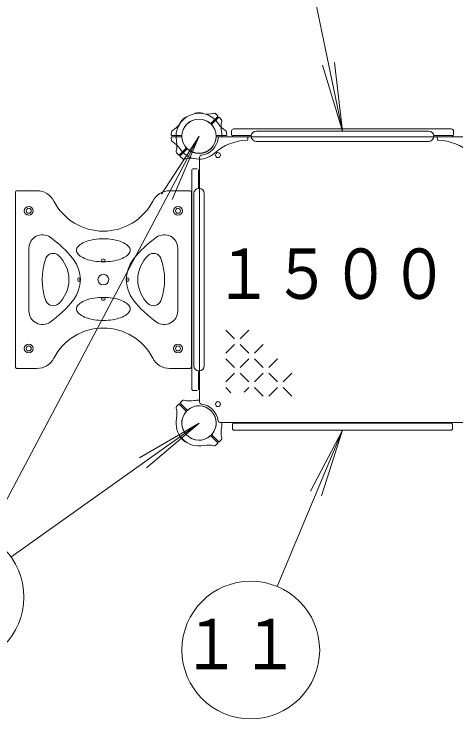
# Model space of a CAD drawing. Units: millimetres on the paper, scale 1:60. Extents: x 0 to 420, y -297 to 594.
# Drawn here: x 238.99 to 258.23, y 480.65 to 511.37 of the extents above; entities that cross this region are included whole.
import ezdxf
from ezdxf.enums import TextEntityAlignment as Align

# ---------------------------------------------------------------- set-up
doc = ezdxf.new("R2010")
doc.units = ezdxf.units.MM
doc.layers.add('LY_3', color=7, linetype='Continuous', lineweight=9)
doc.styles.add('ＭＳ ゴシック', font='')
doc.styles.get('ＭＳ ゴシック').set_extended_font_data('MS Gothic')

msp = doc.modelspace()

# ---------------------------------------------------------------- linework, layer by layer
at = {"layer": 'LY_3', "lineweight": 18}
for p, q in [((251.737, 513.721), (253.295, 506.273)), ((253.295, 506.273), (252.427, 509.145)), ((253.295, 506.273), (252.939, 509.252)), ((237.818, 488.612), (247.045, 506.046)), ((247.045, 506.046), (245.416, 503.527)), ((247.045, 506.046), (245.878, 503.283)), ((241.922, 501.361), (241.868, 501.324)), ((241.984, 501.396), (241.922, 501.361)), ((242.053, 501.428), (241.984, 501.396)), ((242.128, 501.457), (242.053, 501.428)), ((242.209, 501.484), (242.128, 501.457)), ((242.295, 501.507), (242.209, 501.484)), ((242.385, 501.527), (242.295, 501.507)), ((242.479, 501.544), (242.385, 501.527)), ((242.576, 501.557), (242.479, 501.544)), ((242.675, 501.567), (242.576, 501.557)), ((242.776, 501.572), (242.675, 501.567)), ((242.878, 501.574), (242.776, 501.572)), ((242.98, 501.572), (242.878, 501.574)), ((243.081, 501.567), (242.98, 501.572)), ((243.18, 501.557), (243.081, 501.567)), ((243.277, 501.544), (243.18, 501.557)), ((243.371, 501.527), (243.277, 501.544)), ((243.461, 501.507), (243.371, 501.527)), ((243.547, 501.484), (243.461, 501.507)), ((243.628, 501.457), (243.547, 501.484)), ((243.703, 501.428), (243.628, 501.457)), ((243.772, 501.396), (243.703, 501.428)), ((243.834, 501.361), (243.772, 501.396)), ((243.888, 501.324), (243.834, 501.361)), ((239.639, 501.169), (239.639, 498.424)), ((241.716, 501.118), (241.711, 501.074)), ((241.711, 501.074), (241.716, 501.031)), ((241.729, 501.161), (241.716, 501.118)), ((241.716, 501.031), (241.729, 500.987)), ((241.751, 501.204), (241.729, 501.161)), ((241.782, 501.245), (241.751, 501.204)), ((241.821, 501.286), (241.782, 501.245)), ((241.868, 501.324), (241.821, 501.286)), ((243.935, 501.286), (243.888, 501.324)), ((243.974, 501.245), (243.935, 501.286)), ((244.005, 501.204), (243.974, 501.245)), ((244.027, 501.161), (244.005, 501.204)), ((244.04, 501.118), (244.027, 501.161)), ((244.027, 500.987), (244.04, 501.031)), ((244.045, 501.074), (244.04, 501.118)), ((244.04, 501.031), (244.045, 501.074)), ((246.117, 501.169), (246.117, 498.424)), ((241.729, 500.987), (241.751, 500.945)), ((241.751, 500.945), (241.782, 500.903)), ((241.782, 500.903), (241.821, 500.863)), ((241.821, 500.863), (241.868, 500.824)), ((241.868, 500.824), (241.922, 500.787)), ((241.922, 500.787), (241.984, 500.753)), ((241.984, 500.753), (242.053, 500.721)), ((242.053, 500.721), (242.128, 500.691)), ((243.628, 500.691), (243.703, 500.721)), ((243.703, 500.721), (243.772, 500.753)), ((243.772, 500.753), (243.834, 500.787)), ((243.834, 500.787), (243.888, 500.824)), ((243.888, 500.824), (243.935, 500.863)), ((243.935, 500.863), (243.974, 500.903)), ((243.974, 500.903), (244.005, 500.945)), ((244.005, 500.945), (244.027, 500.987)), ((242.128, 500.691), (242.209, 500.665)), ((242.209, 500.665), (242.295, 500.641)), ((242.295, 500.641), (242.385, 500.621)), ((242.385, 500.621), (242.479, 500.604)), ((242.479, 500.604), (242.576, 500.591)), ((242.576, 500.591), (242.675, 500.582)), ((242.675, 500.582), (242.776, 500.576)), ((242.776, 500.576), (242.878, 500.574)), ((242.911, 500.691), (242.845, 500.691)), ((242.845, 500.591), (242.911, 500.591)), ((242.878, 500.574), (242.98, 500.576)), ((242.98, 500.576), (243.081, 500.582)), ((243.081, 500.582), (243.18, 500.591)), ((243.18, 500.591), (243.277, 500.604)), ((243.277, 500.604), (243.371, 500.621)), ((243.371, 500.621), (243.461, 500.641)), ((243.461, 500.641), (243.547, 500.665)), ((243.547, 500.665), (243.628, 500.691)), ((241.761, 499.83), (241.761, 499.763)), ((241.861, 499.763), (241.861, 499.83)), ((243.895, 499.83), (243.895, 499.763)), ((243.995, 499.763), (243.995, 499.83)), ((242.053, 498.872), (241.984, 498.84)), ((242.128, 498.902), (242.053, 498.872)), ((242.209, 498.928), (242.128, 498.902)), ((242.295, 498.952), (242.209, 498.928)), ((242.385, 498.972), (242.295, 498.952)), ((242.479, 498.988), (242.385, 498.972)), ((242.576, 499.002), (242.479, 498.988)), ((242.675, 499.011), (242.576, 499.002)), ((242.776, 499.017), (242.675, 499.011)), ((242.878, 499.019), (242.776, 499.017)), ((242.911, 499.002), (242.845, 499.002)), ((242.845, 498.902), (242.911, 498.902)), ((242.98, 499.017), (242.878, 499.019)), ((243.081, 499.011), (242.98, 499.017)), ((243.18, 499.002), (243.081, 499.011)), ((243.277, 498.988), (243.18, 499.002)), ((243.371, 498.972), (243.277, 498.988)), ((243.461, 498.952), (243.371, 498.972)), ((243.547, 498.928), (243.461, 498.952)), ((243.628, 498.902), (243.547, 498.928)), ((243.703, 498.872), (243.628, 498.902)), ((243.772, 498.84), (243.703, 498.872)), ((241.729, 498.605), (241.716, 498.562)), ((241.751, 498.648), (241.729, 498.605)), ((241.782, 498.69), (241.751, 498.648)), ((241.821, 498.73), (241.782, 498.69)), ((241.868, 498.769), (241.821, 498.73)), ((241.922, 498.805), (241.868, 498.769)), ((241.984, 498.84), (241.922, 498.805)), ((243.834, 498.805), (243.772, 498.84)), ((243.888, 498.769), (243.834, 498.805)), ((243.935, 498.73), (243.888, 498.769)), ((243.974, 498.69), (243.935, 498.73)), ((244.005, 498.648), (243.974, 498.69)), ((244.027, 498.605), (244.005, 498.648)), ((244.04, 498.562), (244.027, 498.605)), ((241.716, 498.562), (241.711, 498.519)), ((241.711, 498.519), (241.716, 498.475)), ((241.716, 498.475), (241.729, 498.432)), ((241.729, 498.432), (241.751, 498.389)), ((241.751, 498.389), (241.782, 498.348)), ((241.782, 498.348), (241.821, 498.307)), ((241.821, 498.307), (241.868, 498.269)), ((241.868, 498.269), (241.922, 498.232)), ((243.834, 498.232), (243.888, 498.269)), ((243.888, 498.269), (243.935, 498.307)), ((243.935, 498.307), (243.974, 498.348)), ((243.974, 498.348), (244.005, 498.389)), ((244.005, 498.389), (244.027, 498.432)), ((244.027, 498.432), (244.04, 498.475)), ((244.045, 498.519), (244.04, 498.562)), ((244.04, 498.475), (244.045, 498.519)), ((241.922, 498.232), (241.984, 498.197)), ((241.984, 498.197), (242.053, 498.165)), ((242.053, 498.165), (242.128, 498.136)), ((242.128, 498.136), (242.209, 498.109)), ((242.209, 498.109), (242.295, 498.086)), ((242.295, 498.086), (242.385, 498.065)), ((242.385, 498.065), (242.479, 498.049)), ((242.479, 498.049), (242.576, 498.036)), ((242.576, 498.036), (242.675, 498.026)), ((242.675, 498.026), (242.776, 498.021)), ((242.776, 498.021), (242.878, 498.019)), ((242.878, 498.019), (242.98, 498.021)), ((242.98, 498.021), (243.081, 498.026)), ((243.081, 498.026), (243.18, 498.036)), ((243.18, 498.036), (243.277, 498.049)), ((243.277, 498.049), (243.371, 498.065)), ((243.371, 498.065), (243.461, 498.086)), ((243.461, 498.086), (243.547, 498.109)), ((243.547, 498.109), (243.628, 498.136)), ((243.628, 498.136), (243.703, 498.165)), ((243.703, 498.165), (243.772, 498.197)), ((243.772, 498.197), (243.834, 498.232)), ((248.588, 497.215), (248.213, 497.59)), ((249.213, 497.59), (248.838, 497.215)), ((248.588, 496.965), (248.213, 496.59)), ((249.213, 496.59), (248.838, 496.965)), ((249.838, 496.965), (249.463, 496.59)), ((248.588, 495.965), (248.213, 496.34)), ((249.213, 496.34), (248.838, 495.965)), ((249.838, 495.965), (249.463, 496.34)), ((250.463, 496.34), (250.088, 495.965)), ((248.588, 495.715), (248.213, 495.34)), ((249.213, 495.34), (248.838, 495.715)), ((249.838, 495.715), (249.463, 495.34)), ((250.463, 495.34), (250.088, 495.715)), ((251.088, 495.715), (250.713, 495.34)), ((248.436, 494.867), (248.213, 495.09)), ((249.213, 495.09), (249.013, 494.89)), ((249.838, 494.715), (249.463, 495.09)), ((250.463, 495.09), (250.088, 494.715)), ((251.088, 494.715), (250.713, 495.09)), ((238.856, 487.703), (247.045, 493.546)), ((247.045, 493.546), (244.46, 492.023)), ((247.045, 493.546), (244.764, 491.598)), ((250.454, 486.419), (253.295, 493.23)), ((253.295, 493.23), (251.903, 490.572)), ((253.295, 493.23), (252.386, 490.371))]:
    msp.add_line(p, q, dxfattribs=at)
at = {"layer": 'LY_3'}
for p, q in [((246.465, 506.862), (246.463, 506.863)), ((246.878, 507.032), (246.878, 507.035)), ((247.211, 507.032), (247.211, 507.035)), ((247.579, 506.616), (247.857, 506.894)), ((247.615, 506.581), (247.892, 506.859)), ((247.856, 506.942), (247.76, 507.032)), ((247.94, 506.858), (248.03, 506.762)), ((246.23, 506.626), (246.228, 506.628)), ((248.461, 506.28), (248.461, 506.13)), ((253.295, 506.363), (248.545, 506.363)), ((249.545, 506.273), (253.295, 506.273)), ((253.295, 506.363), (258.045, 506.363)), ((257.045, 506.273), (253.295, 506.273)), ((258.128, 506.28), (258.128, 506.13)), ((245.838, 506.106), (245.842, 506.237)), ((245.838, 505.987), (245.842, 505.866)), ((246.263, 506.071), (245.871, 506.071)), ((246.263, 506.021), (245.871, 506.021)), ((247.826, 506.071), (248.218, 506.071)), ((247.826, 506.021), (253.295, 506.021)), ((248.252, 506.106), (248.248, 506.227)), ((248.511, 506.073), (248.511, 506.02)), ((248.511, 506.073), (249.32, 506.073)), ((248.511, 506.02), (249.32, 506.02)), ((249.169, 505.986), (249.164, 505.899)), ((258.763, 506.021), (253.295, 506.021)), ((258.078, 506.073), (257.27, 506.073)), ((258.078, 506.02), (257.27, 506.02)), ((257.421, 505.986), (257.425, 505.899)), ((258.078, 506.073), (258.078, 506.02)), ((249.545, 505.82), (253.295, 505.82)), ((257.045, 505.82), (253.295, 505.82)), ((246.149, 505.235), (246.066, 505.324)), ((246.475, 505.512), (246.197, 505.234)), ((246.51, 505.476), (246.232, 505.199)), ((246.233, 505.151), (246.322, 505.068)), ((247.07, 499.796), (247.07, 505.136)), ((246.728, 499.796), (246.728, 504.546)), ((246.811, 504.63), (246.961, 504.63)), ((247.018, 504.58), (247.018, 503.772)), ((247.018, 504.58), (247.071, 504.58)), ((247.071, 504.58), (247.071, 503.772)), ((239.045, 496.005), (239.045, 503.588)), ((239.128, 503.671), (239.988, 503.671)), ((246.628, 503.671), (245.768, 503.671)), ((246.711, 496.005), (246.711, 503.588)), ((246.818, 503.546), (246.818, 499.796)), ((247.271, 503.546), (247.271, 499.796)), ((246.728, 499.796), (246.728, 495.046)), ((246.818, 496.046), (246.818, 499.796)), ((247.07, 499.796), (247.07, 494.457)), ((247.271, 496.046), (247.271, 499.796)), ((239.128, 495.921), (239.988, 495.921)), ((246.628, 495.921), (245.768, 495.921)), ((247.018, 495.013), (247.018, 495.821)), ((247.071, 495.013), (247.071, 495.821)), ((246.811, 494.963), (246.961, 494.963)), ((247.018, 495.013), (247.071, 495.013)), ((246.149, 494.358), (246.066, 494.269)), ((246.475, 494.081), (246.197, 494.359)), ((246.51, 494.116), (246.232, 494.394)), ((246.233, 494.442), (246.322, 494.525)), ((253.295, 493.571), (247.955, 493.571)), ((248.503, 493.313), (248.503, 493.463)), ((248.586, 493.546), (258.003, 493.546)), ((253.295, 493.571), (258.763, 493.571)), ((258.086, 493.313), (258.086, 493.463)), ((248.586, 493.23), (258.003, 493.23)), ((246.23, 492.967), (246.228, 492.965)), ((246.465, 492.731), (246.463, 492.73)), ((247.579, 492.976), (247.857, 492.699)), ((247.615, 493.012), (247.892, 492.734)), ((247.94, 492.735), (248.03, 492.831)), ((247.856, 492.651), (247.76, 492.561))]:
    msp.add_line(p, q, dxfattribs=at)
for centre, radius in [((247.045, 506.046), 0.75), ((247.045, 506.046), 0.743), ((247.87, 505.222), 0.108), ((247.045, 493.546), 0.743), ((247.87, 494.371), 0.108)]:
    msp.add_circle(centre, radius, dxfattribs=at)
at = {"layer": 'LY_3', "lineweight": 18}
for centre, radius in [((239.628, 502.796), 0.192), ((239.628, 502.796), 0.108), ((246.128, 502.796), 0.192), ((246.128, 502.796), 0.108), ((242.878, 499.796), 0.233), ((239.628, 496.796), 0.192), ((239.628, 496.796), 0.108), ((246.128, 496.796), 0.192), ((246.128, 496.796), 0.108), ((236.414, 485.961), 3), ((249.3, 483.65), 3)]:
    msp.add_circle(centre, radius, dxfattribs=at)
at = {"layer": 'LY_3'}
for centre, radius, start, end in [((247.045, 506.046), 1, 32.7272, 192.2728), ((247.045, 506.046), 1.017, 126.3731, 135), ((246.452, 506.852), 0.0167, 45, 126.3731), ((246.895, 507.035), 0.0167, 98.6269, 180), ((247.045, 506.046), 1.017, 90, 98.6269), ((247.045, 506.046), 1.017, 81.3731, 90), ((247.195, 507.035), 0.0167, 0, 81.3731), ((247.434, 507.838), 0.833, 257.7272, 287.5412), ((247.711, 506.964), 0.0833, 47, 107.5412), ((247.833, 506.918), 0.0333, 315, 47), ((247.916, 506.835), 0.0333, 43, 135), ((245.502, 507.038), 0.833, 297.4588, 327.2728), ((246.239, 506.639), 0.0167, 143.6269, 225), ((247.045, 506.046), 1.017, 135, 143.6269), ((247.556, 506.64), 0.0333, 229.2707, 315), ((247.638, 506.558), 0.0333, 135, 220.7293), ((248.587, 507.038), 0.833, 212.7272, 242.5412), ((248.836, 506.436), 0.833, 162.4588, 192.2728), ((247.962, 506.712), 0.0833, 342.4588, 43), ((245.925, 506.224), 0.0833, 117.4588, 178), ((247.045, 506.046), 1, 358.5675, 12.2728), ((248.164, 506.224), 0.0833, 2, 62.5412), ((248.545, 506.28), 0.0833, 90, 180), ((249.545, 506.046), 0.227, 90, 270), ((257.045, 506.046), 0.227, 270, 90), ((258.045, 506.28), 0.0833, 0, 90), ((245.871, 506.105), 0.0333, 178, 270), ((245.871, 505.988), 0.0333, 90, 182), ((246.263, 506.105), 0.0333, 270, 355.7293), ((246.263, 505.988), 0.0333, 4.2707, 90), ((247.045, 506.046), 0.833, 276.7872, 353.2128), ((247.826, 506.105), 0.0333, 184.2707, 270), ((247.826, 505.988), 0.0333, 90, 175.7293), ((247.955, 505.938), 0.0833, 90, 173.2128), ((248.218, 506.105), 0.0333, 270, 2), ((248.545, 506.13), 0.0833, 180, 246.4218), ((249.135, 505.988), 0.0333, 357, 90), ((257.454, 505.988), 0.0333, 90, 183), ((258.045, 506.13), 0.0833, 293.5782, 0), ((245.925, 505.869), 0.0833, 182, 242.5412), ((245.502, 505.055), 0.833, 32.7272, 62.5412), ((245.253, 505.657), 0.833, 342.4588, 12.2728), ((249.172, 503.701), 2.167, 91.0841, 132.2172), ((249.131, 505.901), 0.0333, 271.0842, 357), ((257.458, 505.901), 0.0333, 183, 268.9158), ((257.417, 503.701), 2.167, 47.7828, 88.9159), ((246.127, 505.38), 0.0833, 162.4588, 223), ((247.045, 506.046), 1, 212.7272, 312.2172), ((246.451, 505.535), 0.0333, 315, 40.7293), ((246.534, 505.453), 0.0333, 49.2707, 135), ((246.173, 505.258), 0.0333, 223, 315), ((246.256, 505.175), 0.0333, 135, 227), ((246.379, 505.129), 0.0833, 227, 287.5412), ((246.655, 504.255), 0.833, 77.7272, 107.5412), ((247.153, 505.136), 0.0833, 96.7872, 180), ((246.811, 504.546), 0.0833, 90, 180), ((239.128, 503.588), 0.0833, 90, 180), ((239.988, 502.838), 0.833, 27.2117, 90), ((245.768, 502.838), 0.833, 90, 152.7883), ((246.628, 503.588), 0.0833, 0, 90), ((247.045, 503.546), 0.227, 0, 180), ((242.878, 504.324), 2.417, 207.2117, 332.7883), ((242.878, 495.269), 2.417, 27.2117, 152.7883), ((239.988, 496.755), 0.833, 270, 332.7883), ((245.768, 496.755), 0.833, 207.2117, 270), ((239.128, 496.005), 0.0833, 180, 270), ((246.628, 496.005), 0.0833, 270, 0), ((247.045, 496.046), 0.227, 180, 0), ((246.811, 495.046), 0.0833, 180, 270), ((246.127, 494.212), 0.0833, 137, 197.5412), ((246.173, 494.335), 0.0333, 45, 137), ((246.256, 494.418), 0.0333, 133, 225), ((246.379, 494.464), 0.0833, 72.4588, 133), ((246.655, 495.338), 0.833, 252.4588, 282.2728), ((247.045, 493.546), 0.75, 45, 130.7293), ((247.045, 493.546), 1, 88.5675, 102.2728), ((247.153, 494.457), 0.0833, 180, 263.2128), ((247.045, 493.546), 0.833, 6.7872, 83.2128), ((245.253, 493.936), 0.833, 347.7272, 17.5412), ((247.045, 493.546), 0.75, 139.2707, 225), ((246.451, 494.058), 0.0333, 319.2707, 45), ((246.534, 494.14), 0.0333, 225, 310.7293), ((247.045, 493.546), 0.75, 319.2707, 45), ((247.045, 493.546), 1, 167.7272, 225), ((247.955, 493.655), 0.0833, 186.7872, 270), ((247.045, 493.546), 1, 347.7272, 1.4325), ((248.586, 493.463), 0.0833, 90, 180), ((258.003, 493.463), 0.0833, 0, 90), ((247.638, 493.035), 0.0333, 139.2707, 225), ((248.836, 493.157), 0.833, 167.7272, 197.5412), ((248.586, 493.313), 0.0833, 180, 270), ((258.003, 493.313), 0.0833, 270, 0), ((246.239, 492.953), 0.0167, 135, 216.3731), ((247.045, 493.546), 1.017, 216.3731, 225), ((247.045, 493.546), 1.017, 225, 233.6269), ((247.045, 493.546), 1, 225, 282.2728), ((246.452, 492.741), 0.0167, 233.6269, 315), ((247.045, 493.546), 0.75, 225, 310.7293), ((247.556, 492.953), 0.0333, 45, 130.7293), ((247.916, 492.758), 0.0333, 225, 317), ((247.962, 492.88), 0.0833, 317, 17.5412), ((247.434, 491.755), 0.833, 72.4588, 102.2728), ((247.711, 492.629), 0.0833, 252.4588, 313), ((247.833, 492.675), 0.0333, 313, 45)]:
    msp.add_arc(centre, radius, start, end, dxfattribs=at)
at = {"layer": 'LY_3', "lineweight": 18}
for centre, radius, start, end in [((240.223, 501.169), 0.583, 55.1553, 180), ((237.89, 497.817), 4.667, 37.8346, 55.1553), ((247.866, 497.817), 4.667, 124.8447, 142.1654), ((245.533, 501.169), 0.583, 0, 124.8447), ((242.856, 499.796), 2.645, 159.4705, 200.5295), ((240.691, 500.607), 0.333, 47.0818, 159.4705), ((239.938, 499.796), 1.44, 312.9182, 47.0818), ((245.818, 499.796), 1.44, 132.9182, 227.0818), ((245.064, 500.607), 0.333, 20.5295, 132.9182), ((242.9, 499.796), 2.645, 339.4705, 20.5295), ((240.438, 499.796), 1.44, 322.1654, 37.8346), ((242.845, 500.641), 0.05, 90, 270), ((242.911, 500.641), 0.05, 270, 90), ((245.318, 499.796), 1.44, 142.1654, 217.8346), ((241.811, 499.83), 0.05, 0, 180), ((243.945, 499.83), 0.05, 0, 180), ((241.811, 499.763), 0.05, 180, 0), ((243.945, 499.763), 0.05, 180, 0), ((237.89, 501.775), 4.667, 304.8447, 322.1654), ((242.845, 498.952), 0.05, 90, 270), ((242.911, 498.952), 0.05, 270, 90), ((247.866, 501.775), 4.667, 217.8346, 235.1553), ((240.691, 498.986), 0.333, 200.5295, 312.9182), ((245.064, 498.986), 0.333, 227.0818, 339.4705), ((240.223, 498.424), 0.583, 180, 304.8447), ((245.533, 498.424), 0.583, 235.1553, 0)]:
    msp.add_arc(centre, radius, start, end, dxfattribs=at)

# ---------------------------------------------------------------- texts
at = {"layer": 'LY_3', "style": 'ＭＳ ゴシック', "width": 0.85}
for s, p in [('１５００', (247.711, 498.296)), ('１１', (246.3, 482.15))]:
    msp.add_text(s, height=2.199, dxfattribs=at).set_placement(p, align=Align.BOTTOM_LEFT)

doc.saveas('drawing.dxf')
